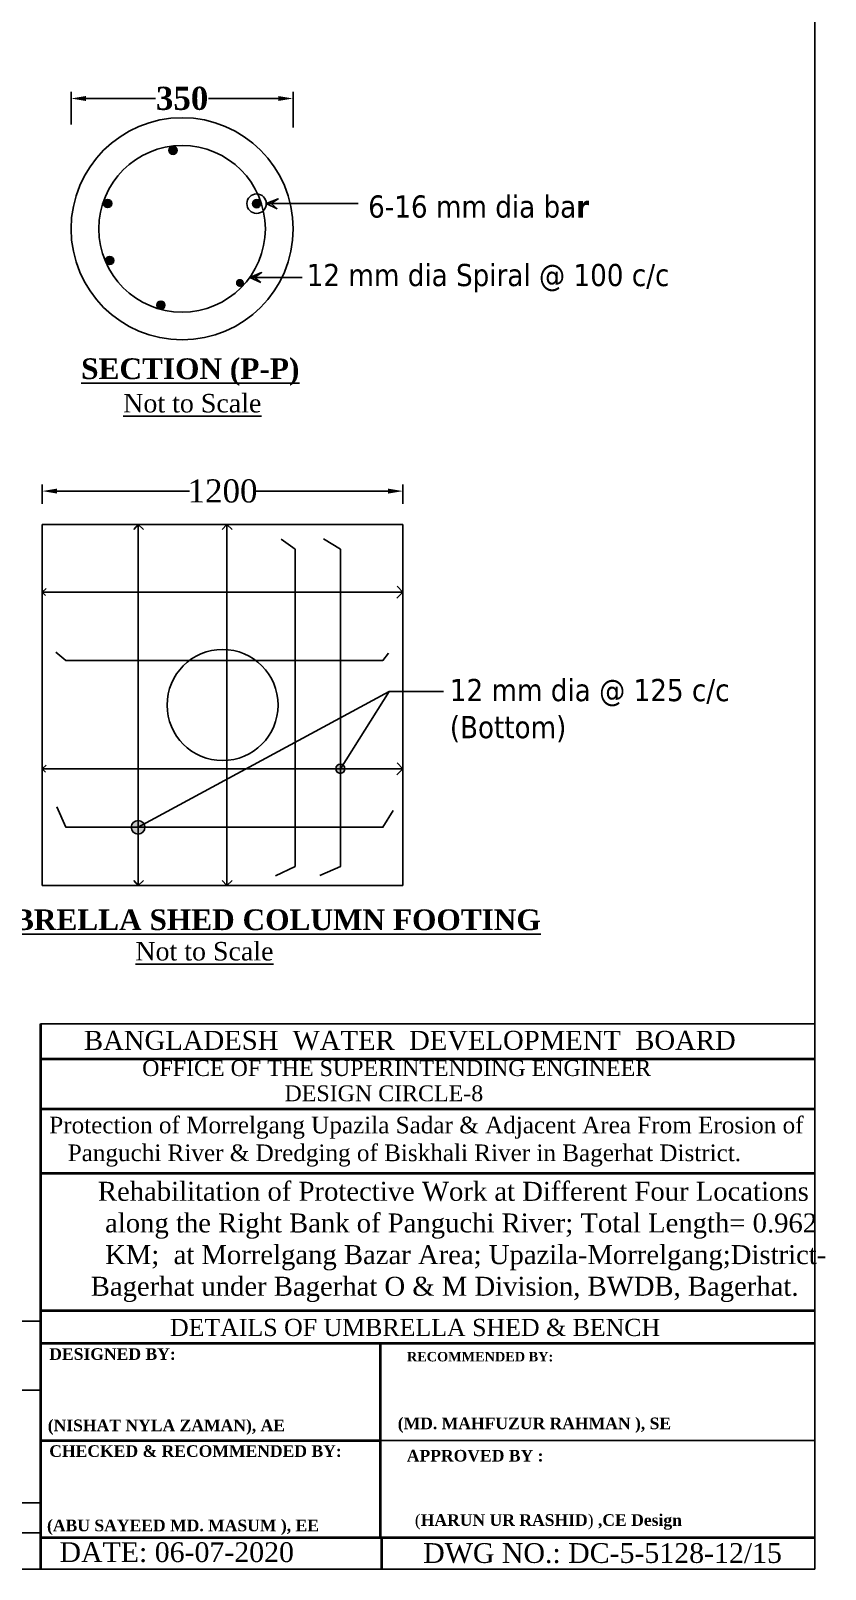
# Model space of a CAD drawing. Header units: metres. Extents: x -2434 to 11656, y -15288 to 8109.
# Drawn here: x 3883 to 3926, y -11727.3 to -11644.2 of the extents above; entities that cross this region are included whole.
import ezdxf
from ezdxf.enums import TextEntityAlignment as Align

# ---------------------------------------------------------------- set-up
doc = ezdxf.new("R2010")
doc.units = ezdxf.units.M
doc.layers.add('LINE', color=7, linetype='Continuous')
doc.layers.add('sheet', color=1, linetype='Continuous', lineweight=15)
doc.styles.add('dim', font='isocp.shx')
doc.styles.add('Kazi_T_H', font='timesbd.ttf')
doc.styles.get("Standard").update_dxf_attribs({"font": 'times.ttf'})
doc.dimstyles.new('STANDARD$0', dxfattribs={"dimscale": 0, "dimtxt": 8, "dimasz": 8, "dimexe": 4, "dimexo": 0, "dimgap": 2, "dimtad": 1, "dimdec": 0, "dimzin": 0, "dimdsep": 46, "dimtxsty": 'dim', "dimblk": 'DOTSMALL', "dimcen": 1, "dimclrd": 6, "dimclre": 6, "dimclrt": 256, "dimadec": 0, "dimazin": 0, "dimtfac": 1, "dimtdec": 0, "dimtix": 1, "dimtofl": 0, "dimtmove": 1, "dimatfit": 3, "dimldrblk": 'DOTSMALL', "dimfxl": 6, "dimtolj": 1, "dimtzin": 0, "dimarcsym": 0})

# ---------------------------------------------------------------- blocks, each defined once
blk = doc.blocks.new('*D371')
at = {"layer": 'Defpoints', "color": 0, "lineweight": -3}
for p in [(3903.143, -11669.019), (3883.643, -11669.919), (3903.143, -11669.919)]:
    blk.add_point(p, dxfattribs=at)
at = {"layer": 'sheet', "color": 0, "lineweight": -2}
for p, q in [((3883.643, -11669.7), (3883.643, -11668.655)), ((3884.443, -11669.019), (3891.599, -11669.019)), ((3902.343, -11669.019), (3895.188, -11669.019)), ((3903.143, -11669.7), (3903.143, -11668.655))]:
    blk.add_line(p, q, dxfattribs=at)
at = {"layer": 'sheet', "color": 0, "lineweight": -3}
for points in [[(3884.443, -11668.885), (3884.443, -11669.152), (3883.643, -11669.019)], [(3902.343, -11668.885), (3902.343, -11669.152), (3903.143, -11669.019)]]:
    blk.add_solid(points, dxfattribs=at)
at = {"layer": 'sheet', "color": 0, "lineweight": -3, "insert": (3893.393, -11669.019), "char_height": 0.5, "attachment_point": 5}
blk.add_mtext('\\A1;{\\H2.5x;1200}', dxfattribs=at)
blk = doc.blocks.new('*D375')
at = {"layer": 'Defpoints', "color": 0, "lineweight": -3}
for p in [(3897.206, -11647.812), (3885.206, -11649.436), (3897.206, -11649.603)]:
    blk.add_point(p, dxfattribs=at)
at = {"layer": 'sheet', "color": 0, "lineweight": -2}
for p, q in [((3885.206, -11649.217), (3885.206, -11647.448)), ((3897.206, -11649.384), (3897.206, -11647.448)), ((3886.006, -11647.812), (3889.777, -11647.812)), ((3896.406, -11647.812), (3892.634, -11647.812))]:
    blk.add_line(p, q, dxfattribs=at)
at = {"layer": 'sheet', "color": 0, "lineweight": -3}
for points in [[(3886.006, -11647.679), (3886.006, -11647.946), (3885.206, -11647.812)], [(3896.406, -11647.679), (3896.406, -11647.946), (3897.206, -11647.812)]]:
    blk.add_solid(points, dxfattribs=at)
at = {"layer": 'sheet', "color": 0, "lineweight": -3, "insert": (3891.206, -11647.812), "char_height": 0.5, "attachment_point": 5}
blk.add_mtext('\\A1;{\\fTimes New Roman|b1|i0|c0|p18;\\H2.5x;350}', dxfattribs=at)

msp = doc.modelspace()

# ---------------------------------------------------------------- hatches: boundary and pattern name
at = {"layer": 'sheet', "lineweight": -3}
h = msp.add_hatch(color=0, dxfattribs=at)
h.paths.add_polyline_path([(3890.715992, -11650.612354), (3890.496185, -11650.612354, 0.414213562), (3890.715992, -11650.832161)])
h.paths.add_polyline_path([(3890.715992, -11650.392547, 0.414213562), (3890.496185, -11650.612354), (3890.715992, -11650.612354)])
h.paths.add_polyline_path([(3890.715992, -11650.392547), (3890.715992, -11650.612354), (3890.935798, -11650.612354, 0.414213562)])
h.paths.add_polyline_path([(3890.935798, -11650.612354), (3890.715992, -11650.612354), (3890.715992, -11650.832161, 0.414213562)])
h = msp.add_hatch(color=0, dxfattribs=at)
h.paths.add_polyline_path([(3887.182803, -11653.482034), (3886.962996, -11653.482034, 0.414213562), (3887.182803, -11653.701841)])
h.paths.add_polyline_path([(3887.182803, -11653.262228, 0.414213562), (3886.962996, -11653.482034), (3887.182803, -11653.482034)])
h.paths.add_polyline_path([(3887.182803, -11653.262228), (3887.182803, -11653.482034), (3887.402609, -11653.482034, 0.414213562)])
h.paths.add_polyline_path([(3887.402609, -11653.482034), (3887.182803, -11653.482034), (3887.182803, -11653.701841, 0.414213562)])
h = msp.add_hatch(color=0, dxfattribs=at)
h.paths.add_polyline_path([(3895.231927, -11653.4907), (3895.01212, -11653.4907, 0.414213562), (3895.231927, -11653.710507)])
h.paths.add_polyline_path([(3895.231927, -11653.270894, 0.414213562), (3895.01212, -11653.4907), (3895.231927, -11653.4907)])
h.paths.add_polyline_path([(3895.231927, -11653.270894), (3895.231927, -11653.4907), (3895.451734, -11653.4907, 0.414213562)])
h.paths.add_polyline_path([(3895.451734, -11653.4907), (3895.231927, -11653.4907), (3895.231927, -11653.710507, 0.414213562)])
h = msp.add_hatch(color=0, dxfattribs=at)
h.paths.add_polyline_path([(3887.290532, -11656.562766), (3887.070725, -11656.562766, 0.414213562), (3887.290532, -11656.782572)])
h.paths.add_polyline_path([(3887.290532, -11656.342959, 0.414213562), (3887.070725, -11656.562766), (3887.290532, -11656.562766)])
h.paths.add_polyline_path([(3887.290532, -11656.342959), (3887.290532, -11656.562766), (3887.510338, -11656.562766, 0.414213562)])
h.paths.add_polyline_path([(3887.510338, -11656.562766), (3887.290532, -11656.562766), (3887.290532, -11656.782572, 0.414213562)])
h = msp.add_hatch(color=0, dxfattribs=at)
h.paths.add_polyline_path([(3894.330632, -11657.77362), (3894.110825, -11657.77362, 0.414213562), (3894.330632, -11657.993426)])
h.paths.add_polyline_path([(3894.330632, -11657.553813, 0.414213562), (3894.110825, -11657.77362), (3894.330632, -11657.77362)])
h.paths.add_polyline_path([(3894.330632, -11657.553813), (3894.330632, -11657.77362), (3894.550438, -11657.77362, 0.414213562)])
h.paths.add_polyline_path([(3894.550438, -11657.77362), (3894.330632, -11657.77362), (3894.330632, -11657.993426, 0.414213562)])
h = msp.add_hatch(color=0, dxfattribs=at)
h.paths.add_polyline_path([(3890.058511, -11658.973651), (3889.838705, -11658.973651, 0.414213562), (3890.058511, -11659.193457)])
h.paths.add_polyline_path([(3890.058511, -11658.753844, 0.414213562), (3889.838705, -11658.973651), (3890.058511, -11658.973651)])
h.paths.add_polyline_path([(3890.058511, -11658.753844), (3890.058511, -11658.973651), (3890.278318, -11658.973651, 0.414213562)])
h.paths.add_polyline_path([(3890.278318, -11658.973651), (3890.058511, -11658.973651), (3890.058511, -11659.193457, 0.414213562)])
h = msp.add_hatch(color=0, dxfattribs=at)
h.paths.add_polyline_path([(3889.153031, -11687.005031, 0.275456133), (3888.829024, -11686.811876), (3888.829024, -11687.180205)])
h.paths.add_polyline_path([(3889.153031, -11687.005031), (3888.829024, -11687.180205), (3889.197353, -11687.180205, 0.124546917)])
h.paths.add_polyline_path([(3889.197353, -11687.180205), (3888.829024, -11687.180205), (3888.829024, -11687.548534, 0.414213562)])
h.paths.add_polyline_path([(3888.829024, -11687.180205), (3888.460695, -11687.180205, 0.414213562), (3888.829024, -11687.548534)])
h.paths.add_polyline_path([(3888.829024, -11686.811876, 0.414213562), (3888.460695, -11687.180205), (3888.829024, -11687.180205)])
h.paths.add_polyline_path([(3899.894974, -11683.807565), (3899.7622, -11684.017323), (3900.010448, -11684.017323, 0.257066841)])
h.paths.add_polyline_path([(3899.894974, -11683.807565, 0.142023932), (3899.7622, -11683.769074), (3899.7622, -11684.017323)])
h.paths.add_polyline_path([(3899.7622, -11683.769074, 0.414213562), (3899.513951, -11684.017323), (3899.7622, -11684.017323)])
h.paths.add_polyline_path([(3899.7622, -11684.017323), (3899.513951, -11684.017323, 0.414213562), (3899.7622, -11684.265571)])
h.paths.add_polyline_path([(3900.010448, -11684.017323), (3899.7622, -11684.017323), (3899.7622, -11684.265571, 0.414213562)])

# ---------------------------------------------------------------- linework, layer by layer
at = {"color": 0, "lineweight": -3, "ltscale": 0.2}
for p, q in [((3897.325868, -11672.159379), (3896.554633, -11671.621249)), ((3884.9222, -11678.162625), (3884.379379, -11677.723822)), ((3902.061048, -11678.162625), (3902.368391, -11677.766732)), ((3897.325868, -11689.298227), (3896.25672, -11689.804328))]:
    msp.add_line(p, q, dxfattribs=at)
at = {"color": 0, "linetype": 'Continuous', "lineweight": -3, "ltscale": 0.5}
for p, q in [((3883.557849, -11697.801171), (3925.402906, -11697.801171)), ((3901.937656, -11720.306507), (3925.402906, -11720.306507))]:
    msp.add_line(p, q, dxfattribs=at)
at = {"color": 7, "lineweight": 5, "ltscale": 0.2, "true_color": 0xffffff}
for p in [(3925.402906, -11725.547419), (3883.557849, -11727.255195)]:
    msp.add_line(p, (3925.402906, -11727.255195), dxfattribs=at)
msp.add_lwpolyline([(3925.402906, -11727.255195), (3752.687961, -11727.255195), (3752.687961, -11607.437907), (3925.402906, -11607.437907)], close=True)
at = {"layer": 'LINE', "color": 0, "linetype": 'ByBlock', "lineweight": 40, "ltscale": 0.5}
for p, q in [((3883.557849, -11697.801171), (3883.557849, -11727.255195)), ((3925.402906, -11699.702143), (3883.555521, -11699.702143)), ((3925.402906, -11702.396485), (3883.555521, -11702.396485)), ((3925.402906, -11705.886718), (3883.555521, -11705.886718)), ((3925.402906, -11713.297763), (3883.557849, -11713.297763)), ((3925.402906, -11715.065595), (3883.557849, -11715.065595)), ((3901.937656, -11725.547419), (3901.937656, -11715.065595)), ((3883.557849, -11720.306507), (3901.937656, -11720.306507)), ((3883.557849, -11725.547419), (3925.402906, -11725.547419)), ((3902.000204, -11727.255195), (3902.000204, -11725.547419))]:
    msp.add_line(p, q, dxfattribs=at)
at = {"layer": 'LINE', "lineweight": -2, "ltscale": 0.5}
for p, q in [((3883.557849, -11713.847501), (3854.235435, -11713.847501)), ((3883.557849, -11717.589744), (3854.235435, -11717.589744)), ((3883.557849, -11723.664745), (3854.235435, -11723.664745)), ((3883.557849, -11725.291883), (3854.235435, -11725.291883))]:
    msp.add_line(p, q, dxfattribs=at)
at = {"layer": 'sheet', "color": 0, "lineweight": -3}
for p, q in [((3895.756803, -11653.4907), (3900.721086, -11653.4907)), ((3894.861209, -11657.475859), (3897.693916, -11657.475859)), ((3903.143231, -11670.825114), (3883.643231, -11670.825114)), ((3883.643231, -11670.825114), (3883.643231, -11690.325114)), ((3888.829024, -11670.825114), (3888.589445, -11671.092533)), ((3888.829024, -11670.825114), (3888.829024, -11690.325114)), ((3888.829024, -11670.825114), (3889.127369, -11671.099083)), ((3893.618391, -11670.825114), (3893.378812, -11671.092533)), ((3893.618391, -11670.825114), (3893.618391, -11690.325114)), ((3893.618391, -11670.825114), (3893.916736, -11671.099083)), ((3903.143231, -11690.325114), (3903.143231, -11670.825114)), ((3883.643231, -11674.47067), (3883.861341, -11674.275267)), ((3883.643231, -11674.47067), (3903.143231, -11674.47067)), ((3883.643231, -11674.47067), (3883.82002, -11674.663189)), ((3903.143231, -11674.47067), (3902.803946, -11674.805811)), ((3903.143231, -11674.47067), (3902.823844, -11674.155185)), ((3883.643231, -11684.017323), (3883.861341, -11683.821919)), ((3883.643231, -11684.017323), (3903.143231, -11684.017323)), ((3883.643231, -11684.017323), (3883.82002, -11684.209841)), ((3903.143231, -11684.017323), (3902.803946, -11684.352463)), ((3903.143231, -11684.017323), (3902.823844, -11683.701838)), ((3883.643231, -11690.325114), (3903.143231, -11690.325114)), ((3888.829024, -11690.325114), (3888.589445, -11690.057695)), ((3888.829024, -11690.325114), (3889.127369, -11690.051146)), ((3893.618391, -11690.325114), (3893.378812, -11690.057695)), ((3893.618391, -11690.325114), (3893.916736, -11690.051146))]:
    msp.add_line(p, q, dxfattribs=at)
for points in [[(3896.349466, -11653.765721), (3895.756803, -11653.4907), (3896.398544, -11653.233677), (3896.022297, -11653.4907), (3896.349466, -11653.765721)], [(3895.453873, -11657.750879), (3894.861209, -11657.475859), (3895.50295, -11657.218835), (3895.126703, -11657.475859), (3895.453873, -11657.750879)], [(3897.325868, -11689.298227), (3897.325868, -11689.298227), (3897.325868, -11672.159379), (3897.325868, -11672.159379)], [(3898.653417, -11689.791636), (3899.7622, -11689.298227), (3899.7622, -11672.159379), (3898.844906, -11671.599181)], [(3884.9222, -11678.162625), (3884.9222, -11678.162625), (3902.061048, -11678.162625), (3902.061048, -11678.162625)], [(3899.7622, -11684.017323), (3902.406753, -11679.839422), (3888.829024, -11687.180205)], [(3902.406753, -11679.839422), (3905.335128, -11679.839422)], [(3884.428791, -11686.071422), (3884.9222, -11687.180205), (3902.061048, -11687.180205), (3902.621246, -11686.262911)]]:
    msp.add_lwpolyline(points, dxfattribs=at)
for centre, radius in [((3891.205626, -11654.851604), 6), ((3891.205626, -11654.851604), 4.5), ((3890.715992, -11650.612354), 0.219807), ((3887.182803, -11653.482034), 0.219807), ((3895.231927, -11653.4907), 0.524876), ((3895.231927, -11653.4907), 0.219807), ((3887.290532, -11656.562766), 0.219807), ((3890.058511, -11658.973651), 0.219807), ((3899.7622, -11684.017323), 0.248248), ((3888.829024, -11687.180205), 0.368329)]:
    msp.add_circle(centre, radius, dxfattribs=at)
at = {"layer": 'sheet', "color": 0, "lineweight": -3, "ltscale": 2}
msp.add_circle((3893.393231, -11680.575114), 3, dxfattribs=at)

# ---------------------------------------------------------------- texts
at = {"layer": 'LINE', "color": 0, "linetype": 'ByBlock', "lineweight": 40, "ltscale": 0.5}
for s, height, p in [('BANGLADESH  WATER  DEVELOPMENT  BOARD', 1.02638263, (3903.515926, -11699.199619)), ('OFFICE OF THE SUPERINTENDING ENGINEER', 0.85606931, (3902.803461, -11700.61324)), ('DESIGN CIRCLE-8', 0.85606931, (3902.110803, -11701.976004)), ('DETAILS OF UMBRELLA SHED & BENCH', 0.92455485, (3903.798336, -11714.657073))]:
    msp.add_text(s, height=height, dxfattribs=at).set_placement(p, align=Align.CENTER)
at = {"layer": 'LINE', "color": 0, "linetype": 'ByBlock', "lineweight": 40, "ltscale": 0.5, "style": 'Kazi_T_H'}
for s, height, p in [('DESIGNED BY:', 0.62890946, (3884.026072, -11715.946068)), ('RECOMMENDED BY:', 0.51083171, (3903.357316, -11716.028341)), ('(NISHAT NYLA ZAMAN), AE', 0.62890946, (3883.945548, -11719.799293)), ('(MD. MAHFUZUR RAHMAN ), SE', 0.62890946, (3902.86161, -11719.691282)), ('CHECKED & RECOMMENDED BY:', 0.62890946, (3884.026072, -11721.18698)), ('APPROVED BY :', 0.62890946, (3903.349788, -11721.438168)), ('(ABU SAYEED MD. MASUM ), EE', 0.62890946, (3883.905543, -11725.204748))]:
    msp.add_text(s, height=height, dxfattribs=at).set_placement(p)
at = {"layer": 'LINE', "color": 0, "linetype": 'ByBlock', "lineweight": 40, "ltscale": 0.5}
for s, p in [('DATE: 06-07-2020', (3884.579459, -11726.868033)), ('DWG NO.: DC-5-5128-12/15', (3904.237944, -11726.9145))]:
    msp.add_text(s, height=1.06735992, dxfattribs=at).set_placement(p)
for s, insert, char_height, width, attachment_point in [('                       Protection of Morrelgang Upazila Sadar & Adjacent Area From Erosion of      \\P                Panguchi River & Dredging of Biskhali River in Bagerhat District.', (3900.502145, -11702.811712), 0.9, 50.00693152, 2), ('        Rehabilitation of Protective Work at Different Four Locations   \\P         along the Right Bank of Panguchi River; Total Length= 0.962     \\P         KM;  at Morrelgang Bazar Area; Upazila-Morrelgang;District-  \\P       Bagerhat under Bagerhat O & M Division, BWDB, Bagerhat.', (3883.557849, -11706.329325), 1.02583774, 43.6789531, 1)]:
    msp.add_mtext(s, dxfattribs=dict(at, insert=insert, char_height=char_height, width=width, attachment_point=attachment_point))
at = {"layer": 'LINE', "color": 0, "linetype": 'ByBlock', "lineweight": 40, "ltscale": 0.5, "insert": (3911.004194, -11724.282949), "char_height": 0.628909464, "width": 20.07079786, "attachment_point": 2, "style": 'Kazi_T_H'}
msp.add_mtext('{\\fTimes New Roman|b0|i0|c0|p18;\\C7;(\\fTimes New Roman|b1|i0|c0|p18;HARUN UR RASHID\\fTimes New Roman|b0|i0|c0|p18;) },CE Design', dxfattribs=at)
at = {"layer": 'sheet', "color": 0, "lineweight": -3, "char_height": 1.2, "attachment_point": 1}
for s, insert in [('{\\fTahoma|b0|i0|c0|p34;6-16 mm dia ba\\fTahoma|b1|i0|c0|p34;r}', (3901.26261, -11653.046148)), ('{\\fTahoma|b0|i0|c0|p34;12 mm dia Spiral @ 100 c/c}', (3897.943441, -11656.745757)), ('{\\fTahoma|b0|i0|c0|p34;12 mm dia @ 125 c/c\\P(Bottom)}', (3905.675819, -11679.165661))]:
    msp.add_mtext(s, dxfattribs=dict(at, insert=insert))
at = {"layer": 'sheet', "color": 0, "lineweight": -3, "attachment_point": 1}
for s, insert, char_height, width in [('{\\fTimes New Roman|b1|i0|c0|p18;\\LSECTION (P-P)}', (3885.750369, -11661.848293), 1.12, 5694.66848672), ('{\\fTahoma|b0|i0|c0|p34;\\P\\fTimes New Roman|b0|i0|c0|p18;\\H0.4319x;               \\LNot to Scale}', (3882.360654, -11659.91096), 2.31516731, 8542.00273008), ('{\\fTimes New Roman|b1|i0|c0|p18;\\LPLAN OF UMBRELLA SHED COLUMN FOOTING}', (3871.446733, -11691.613281), 1.12, 5694.66848672), ('{\\fTahoma|b0|i0|c0|p34;\\P\\fTimes New Roman|b0|i0|c0|p18;\\H0.4319x;               \\LNot to Scale}', (3883.016307, -11689.512955), 2.31516731, 8542.00273008)]:
    msp.add_mtext(s, dxfattribs=dict(at, insert=insert, char_height=char_height, width=width))

# ---------------------------------------------------------------- dimensions: what is measured, and where the dimension line sits
at = {"layer": 'sheet', "color": 0, "lineweight": -3}
for base, p1, p2, text, picture, middle in [((3897.205626, -11647.812237), (3885.205626, -11649.435696), (3897.205626, -11649.60287), '{\\fTimes New Roman|b1|i0|c0|p18;\\H2.5x;350}', '*D375', (3891.205626, -11647.812237)), ((3903.143231, -11669.018569), (3883.643231, -11669.918927), (3903.143231, -11669.918927), '{\\H2.5x;1200}', '*D371', (3893.393231, -11669.018569))]:
    dim = msp.add_linear_dim(base=base, p1=p1, p2=p2, text=text, dimstyle='STANDARD$0', override={"dimscale": 1, "dimtxt": 0.5, "dimasz": 0.8, "dimexe": 0.364, "dimexo": 0.219, "dimgap": 0.09, "dimtad": 0, "dimlfac": 1000, "dimlunit": 2, "dimtxsty": 'Standard', "dimcen": 0.09, "dimclrd": 0, "dimclre": 0, "dimclrt": 0, "dimtix": 0, "dimtmove": 0, "dimfxl": 0.12}, dxfattribs=at)
    dim.commit()
    dim.dimension.update_dxf_attribs({"geometry": picture, "text_midpoint": middle})

doc.saveas('drawing.dxf')
